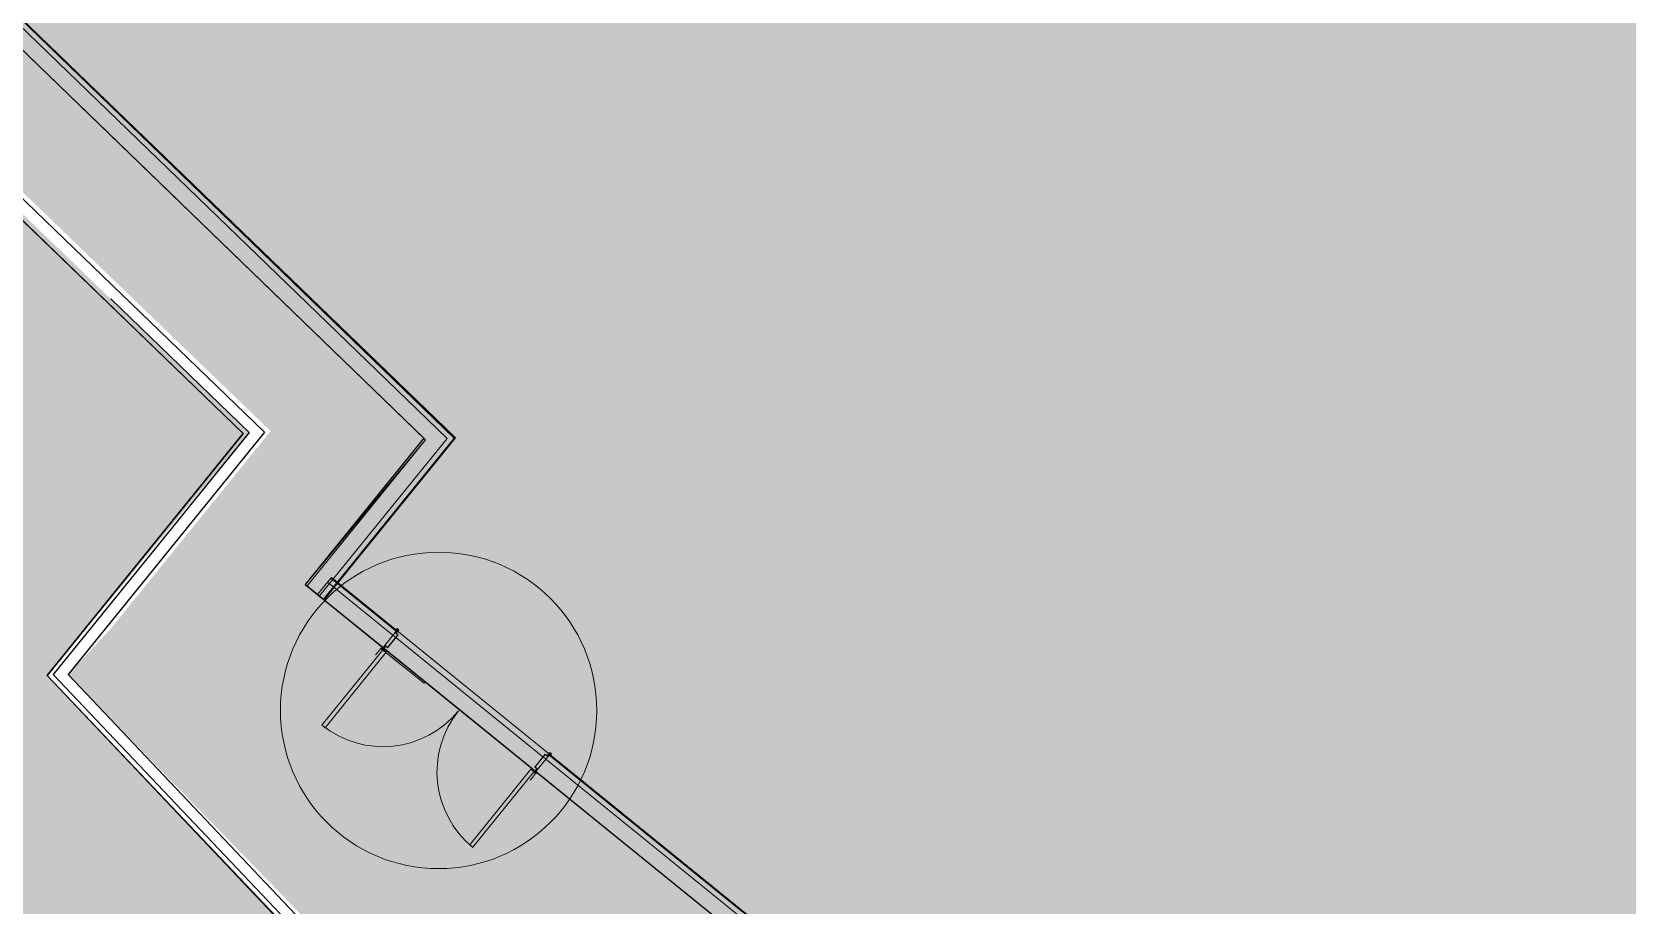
# Model space of a CAD drawing. Header units: metres. Extents: x 3 to 509016, y 4 to 6969473.
# Drawn here: x 507813.6 to 507828.73, y 6967138.28 to 6967146.56 of the extents above; entities that cross this region are included whole.
import ezdxf

# ---------------------------------------------------------------- set-up
doc = ezdxf.new("R2010")
doc.units = ezdxf.units.M
doc.linetypes.add('ISO-DASHED', pattern=[12, 8, -4])
doc.linetypes.add('ISO-DATUM', pattern=[30, 25, -5])
doc.layers.add('A-DOOR', color=252, linetype='Continuous', lineweight=5, plot=False)
doc.layers.add('S-GRID-IDEN', color=47, linetype='Continuous', lineweight=5, plot=False)
for name, color, linetype, lineweight in [('A-DOOR-FRAM', 252, 'Continuous', 5), ('A-FLOR', 252, 'Continuous', 5), ('A-WALL', 252, 'Continuous', 5), ('A-WALL-FNSH', 252, 'Continuous', 5)]:
    doc.layers.add(name, color=color, linetype=linetype, lineweight=lineweight)
doc.layers.add('C_HATCH_PR_BUILDING', color=7, linetype='Continuous', true_color=0xffffff)
doc.layers.add('HATCH_PAVEMENT_FOOTPATH', color=7, linetype='Continuous', true_color=0xffe8a3)
for name, color, linetype in [('CIV_BUILDING FOOTPRINT', 252, 'ISO-DATUM'), ('HATCH_PAVEMENT_CARPARK', 254, 'Continuous'), ('KRB_BACK', 252, 'Continuous'), ('KRB_INV BARRIER [TYPE 1]', 2, 'ISO-DASHED'), ('KRB_LIP', 252, 'Continuous'), ('STRINGS LIP', 60, 'Continuous'), ('XREF', 7, 'Continuous')]:
    doc.layers.add(name, color=color, linetype=linetype)

# ---------------------------------------------------------------- blocks, each defined once
blk = doc.blocks.new('XD_HATCH')
at = {"layer": 'C_HATCH_PR_BUILDING'}
h = blk.add_hatch(color=256, dxfattribs=at)
h.dxf.hatch_style = 1
h.paths.add_polyline_path([(507766.711, 6967255.442), (507736.522, 6967229.203), (507736.707, 6967228.989), (507736.687, 6967228.971), (507782.566, 6967176.226), (507795.661, 6967161.161), (507797.004, 6967162.328), (507817.315, 6967142.708), (507816.19, 6967141.318), (507902.111, 6967071.732), (507911.801, 6967083.72), (507919.918, 6967093.76), (507927.265, 6967102.833), (507888.211, 6967134.462), (507891.102, 6967138.268), (507841.624, 6967217.742), (507824.766, 6967203.095), (507829.311, 6967190.607), (507825.752, 6967187.514), (507795.494, 6967222.404)])
at = {"layer": 'HATCH_PAVEMENT_CARPARK'}
h = blk.add_hatch(color=256, dxfattribs=at)
h.dxf.hatch_style = 1
edge = h.paths.add_edge_path()
edge.add_arc((507820.003, 6967266.085), 90.985, 212.49045, 214.43315, ccw=False)
edge.add_line((507743.26, 6967217.211), (507739.398, 6967223.586))
edge.add_line((507739.398, 6967223.586), (507735.794, 6967229.354))
edge.add_arc((507741.735, 6967233.063), 7.004, 130.4092, 211.9744, ccw=False)
edge.add_line((507737.195, 6967238.395), (507750.654, 6967250.094))
edge.add_line((507750.654, 6967250.094), (507741.05, 6967244.042))
edge.add_line((507741.05, 6967244.042), (507736.887, 6967241.488))
edge.add_line((507736.887, 6967241.488), (507736.596, 6967241.375))
edge.add_line((507736.596, 6967241.375), (507734.55, 6967240.12))
edge.add_line((507734.55, 6967240.12), (507731.321, 6967238.12))
edge.add_line((507731.321, 6967238.12), (507725.641, 6967234.654))
edge.add_line((507725.641, 6967234.654), (507731.043, 6967225.636))
edge.add_line((507731.043, 6967225.636), (507734.314, 6967220.406))
edge.add_line((507734.314, 6967220.406), (507740.71, 6967210.555))
edge.add_arc((507792.018, 6967243.469), 60.957, 212.67978, 223.00419)
edge.add_line((507747.44, 6967201.893), (507760.817, 6967187.542))
edge.add_line((507760.817, 6967187.542), (507809.449, 6967136.334))
edge.add_line((507809.449, 6967136.334), (507818.102, 6967127.228))
edge.add_line((507818.102, 6967127.228), (507823.852, 6967121.378))
edge.add_line((507823.852, 6967121.378), (507824.492, 6967120.745))
edge.add_arc((508006.447, 6967303.151), 257.643, 225.07103, 227.49079)
edge.add_line((507832.355, 6967113.225), (507846.232, 6967101.068))
edge.add_line((507846.232, 6967101.068), (507853.401, 6967095.287))
edge.add_line((507853.401, 6967095.287), (507861.259, 6967089.103))
edge.add_line((507861.259, 6967089.103), (507875.892, 6967078.04))
edge.add_line((507875.892, 6967078.04), (507894.996, 6967066.105))
edge.add_line((507894.996, 6967066.105), (507898.306, 6967064.422))
edge.add_arc((507903.258, 6967076.442), 13, 247.607, 320.5781)
edge.add_line((507913.301, 6967068.186), (507923.209, 6967080.381))
edge.add_line((507923.209, 6967080.381), (507928.884, 6967087.367))
edge.add_line((507928.884, 6967087.367), (507934.503, 6967094.285))
edge.add_arc((507925.6, 6967101.304), 11.338, 321.7466, 356.9562)
edge.add_arc((507925.051, 6967101.301), 11.886, 357.1121, 390.6511)
edge.add_line((507935.276, 6967107.361), (507928.355, 6967118.419))
edge.add_arc((507932.593, 6967121.072), 5, 172.2504, 212.042, ccw=False)
edge.add_line((507927.638, 6967121.746), (507927.905, 6967123.707))
edge.add_line((507927.905, 6967123.707), (507927.905, 6967123.707))
edge.add_line((507927.905, 6967123.707), (507928.222, 6967126.036))
edge.add_line((507928.222, 6967126.036), (507922.15, 6967126.731))
edge.add_line((507922.15, 6967126.731), (507921.982, 6967124.77))
edge.add_line((507921.982, 6967124.77), (507922.008, 6967120.889))
edge.add_arc((507933.653, 6967120.754), 11.645, 179.3346, 190.5058)
edge.add_arc((507935.181, 6967121.115), 13.214, 190.8395, 200.6804)
edge.add_arc((507934.907, 6967121.234), 13.001, 201.5983, 211.6011)
edge.add_line((507923.833, 6967114.422), (507928.422, 6967107.084))
edge.add_arc((507919.474, 6967101.5), 10.548, 18.5241, 31.9651, ccw=False)
edge.add_line((507929.475, 6967104.851), (507929.787, 6967103.654))
edge.add_line((507929.787, 6967103.654), (507929.949, 6967102.428))
edge.add_arc((507919.973, 6967101.735), 10, -10.2075, 3.9733, ccw=False)
edge.add_arc((507921.309, 6967101.319), 8.612, 334.462, 350.9422, ccw=False)
edge.add_line((507929.08, 6967097.606), (507928.501, 6967096.513))
edge.add_line((507928.501, 6967096.513), (507927.791, 6967095.501))
edge.add_line((507927.791, 6967095.501), (507924.256, 6967091.166))
edge.add_line((507924.256, 6967091.166), (507918.568, 6967084.191))
edge.add_line((507918.568, 6967084.191), (507911.58, 6967075.614))
edge.add_line((507911.58, 6967075.614), (507910.645, 6967074.541))
edge.add_line((507910.645, 6967074.541), (507910.131, 6967074.048))
edge.add_line((507910.131, 6967074.048), (507909.863, 6967073.813))
edge.add_line((507909.863, 6967073.813), (507909.587, 6967073.587))
edge.add_line((507909.587, 6967073.587), (507909.304, 6967073.367))
edge.add_line((507909.304, 6967073.367), (507909.013, 6967073.157))
edge.add_line((507909.013, 6967073.157), (507908.416, 6967072.764))
edge.add_line((507908.416, 6967072.764), (507907.795, 6967072.408))
edge.add_line((507907.795, 6967072.408), (507907.154, 6967072.091))
edge.add_line((507907.154, 6967072.091), (507906.825, 6967071.948))
edge.add_line((507906.825, 6967071.948), (507906.493, 6967071.814))
edge.add_line((507906.493, 6967071.814), (507905.816, 6967071.577))
edge.add_line((507905.816, 6967071.577), (507905.127, 6967071.382))
edge.add_line((507905.127, 6967071.382), (507904.429, 6967071.208))
edge.add_line((507904.429, 6967071.208), (507903.012, 6967071.034))
edge.add_line((507903.012, 6967071.034), (507901.581, 6967071.056))
edge.add_line((507901.581, 6967071.056), (507900.489, 6967071.127))
edge.add_line((507900.489, 6967071.127), (507899.41, 6967071.292))
edge.add_line((507899.41, 6967071.292), (507898.989, 6967071.383))
edge.add_line((507898.989, 6967071.383), (507898.134, 6967071.614))
edge.add_line((507898.134, 6967071.614), (507897.297, 6967071.904))
edge.add_line((507897.297, 6967071.904), (507895.368, 6967072.947))
edge.add_line((507895.368, 6967072.947), (507879.298, 6967082.987))
edge.add_line((507879.298, 6967082.987), (507866.995, 6967092.289))
edge.add_line((507866.995, 6967092.289), (507856.54, 6967100.453))
edge.add_line((507856.54, 6967100.453), (507836.168, 6967117.777))
edge.add_line((507836.168, 6967117.777), (507828.863, 6967124.875))
edge.add_line((507828.863, 6967124.875), (507821.037, 6967132.845))
edge.add_line((507821.037, 6967132.845), (507813.741, 6967140.457))
edge.add_line((507813.741, 6967140.457), (507815.658, 6967142.761))
edge.add_line((507815.658, 6967142.761), (507797.065, 6967160.683))
edge.add_line((507797.065, 6967160.683), (507795.715, 6967159.508))
edge.add_line((507795.715, 6967159.508), (507754.472, 6967202.936))
edge.add_line((507754.472, 6967202.936), (507751.459, 6967206.268))
edge.add_arc((507819.868, 6967266.093), 90.877, 214.4857, 221.17028, ccw=False)
at = {"layer": 'HATCH_PAVEMENT_FOOTPATH'}
h = blk.add_hatch(color=256, dxfattribs=at)
h.dxf.hatch_style = 1
h.paths.add_polyline_path([(507816.19, 6967141.318), (507817.315, 6967142.708), (507797.004, 6967162.328), (507795.661, 6967161.161), (507782.566, 6967176.226), (507736.687, 6967228.971), (507736.707, 6967228.989), (507736.521, 6967229.201), (507736.245, 6967228.918), (507736.554, 6967228.404), (507736.811, 6967227.975), (507737.068, 6967227.546), (507737.326, 6967227.118), (507737.583, 6967226.689), (507737.846, 6967226.25), (507738.098, 6967225.832), (507738.355, 6967225.403), (507738.613, 6967224.974), (507738.87, 6967224.546), (507739.128, 6967224.117), (507739.435, 6967223.606), (507739.647, 6967223.266), (507739.913, 6967222.842), (507740.178, 6967222.419), (507740.444, 6967221.995), (507740.709, 6967221.571), (507740.974, 6967221.147), (507741.24, 6967220.723), (507741.411, 6967220.45), (507741.505, 6967220.3), (507741.77, 6967219.876), (507742.035, 6967219.452), (507742.301, 6967219.028), (507742.566, 6967218.604), (507742.831, 6967218.18), (507743.096, 6967217.756), (507743.387, 6967217.291), (507743.629, 6967216.913), (507743.901, 6967216.494), (507744.224, 6967216), (507744.45, 6967215.66), (507744.728, 6967215.246), (507745.084, 6967214.723), (507745.292, 6967214.422), (507745.577, 6967214.012), (507745.865, 6967213.604), (507746.155, 6967213.198), (507746.447, 6967212.793), (507746.741, 6967212.39), (507747.038, 6967211.989), (507747.337, 6967211.589), (507747.638, 6967211.19), (507747.941, 6967210.794), (507748.246, 6967210.399), (507748.554, 6967210.006), (507748.863, 6967209.614), (507749.175, 6967209.224), (507749.489, 6967208.836), (507749.805, 6967208.45), (507750.123, 6967208.065), (507750.444, 6967207.683), (507750.766, 6967207.301), (507751.091, 6967206.922), (507751.417, 6967206.545), (507751.571, 6967206.368), (507751.748, 6967206.173), (507752.418, 6967205.431), (507753.089, 6967204.689), (507753.759, 6967203.947), (507754.582, 6967203.038), (507755.112, 6967202.479), (507755.8, 6967201.754), (507756.489, 6967201.029), (507757.178, 6967200.304), (507757.866, 6967199.579), (507758.555, 6967198.854), (507758.732, 6967198.667), (507759.244, 6967198.129), (507759.932, 6967197.404), (507760.621, 6967196.679), (507761.31, 6967195.953), (507761.998, 6967195.228), (507762.687, 6967194.503), (507763.375, 6967193.778), (507764.064, 6967193.053), (507764.753, 6967192.328), (507765.276, 6967191.777), (507765.441, 6967191.603), (507766.13, 6967190.878), (507766.819, 6967190.153), (507767.507, 6967189.428), (507768.196, 6967188.702), (507768.885, 6967187.977), (507769.573, 6967187.252), (507770.262, 6967186.527), (507770.951, 6967185.802), (507771.639, 6967185.077), (507772.328, 6967184.352), (507773.016, 6967183.627), (507773.705, 6967182.902), (507774.394, 6967182.176), (507775.082, 6967181.451), (507775.771, 6967180.726), (507776.46, 6967180.001), (507777.148, 6967179.276), (507777.837, 6967178.551), (507778.526, 6967177.826), (507779.214, 6967177.101), (507779.903, 6967176.376), (507780.591, 6967175.651), (507781.28, 6967174.925), (507781.969, 6967174.2), (507782.657, 6967173.475), (507783.346, 6967172.75), (507784.035, 6967172.025), (507784.723, 6967171.3), (507785.412, 6967170.575), (507786.101, 6967169.85), (507786.789, 6967169.125), (507787.478, 6967168.399), (507788.166, 6967167.674), (507788.855, 6967166.949), (507789.544, 6967166.224), (507790.232, 6967165.499), (507790.921, 6967164.774), (507791.61, 6967164.049), (507792.298, 6967163.324), (507792.987, 6967162.599), (507793.676, 6967161.874), (507794.364, 6967161.148), (507795.053, 6967160.423), (507795.725, 6967159.716), (507796.281, 6967160.199), (507797.07, 6967160.886), (507797.235, 6967160.727), (507797.955, 6967160.033), (507798.675, 6967159.339), (507799.395, 6967158.645), (507800.115, 6967157.951), (507800.835, 6967157.257), (507801.555, 6967156.563), (507802.275, 6967155.869), (507802.995, 6967155.175), (507803.715, 6967154.481), (507804.435, 6967153.787), (507805.155, 6967153.093), (507805.875, 6967152.399), (507806.595, 6967151.705), (507807.315, 6967151.011), (507808.035, 6967150.317), (507808.755, 6967149.623), (507809.475, 6967148.929), (507810.195, 6967148.235), (507810.915, 6967147.541), (507811.635, 6967146.847), (507812.355, 6967146.153), (507813.074, 6967145.459), (507813.794, 6967144.765), (507814.514, 6967144.071), (507815.234, 6967143.377), (507815.861, 6967142.774), (507815.606, 6967142.459), (507814.977, 6967141.681), (507814.348, 6967140.904), (507813.941, 6967140.466), (507814.091, 6967140.308), (507816.88, 6967137.44), (507817.569, 6967136.715), (507818.257, 6967135.99), (507818.946, 6967135.265), (507819.635, 6967134.54), (507820.323, 6967133.815), (507821.145, 6967132.95), (507821.708, 6967132.376), (507822.409, 6967131.662), (507823.11, 6967130.949), (507823.81, 6967130.235), (507824.511, 6967129.521), (507825.211, 6967128.808), (507825.912, 6967128.094), (507826.613, 6967127.381), (507827.313, 6967126.667), (507828.014, 6967125.954), (507828.714, 6967125.24), (507828.968, 6967124.982), (507829.423, 6967124.54), (507830.14, 6967123.843), (507830.858, 6967123.146), (507831.575, 6967122.449), (507832.292, 6967121.752), (507833.009, 6967121.055), (507833.726, 6967120.358), (507834.444, 6967119.662), (507835.161, 6967118.965), (507835.878, 6967118.268), (507836.269, 6967117.888), (507836.608, 6967117.6), (507837.37, 6967116.952), (507838.132, 6967116.304), (507838.893, 6967115.656), (507839.655, 6967115.009), (507840.417, 6967114.361), (507841.179, 6967113.713), (507841.941, 6967113.065), (507842.702, 6967112.417), (507843.464, 6967111.77), (507844.226, 6967111.122), (507844.988, 6967110.474), (507845.75, 6967109.826), (507846.511, 6967109.178), (507847.273, 6967108.531), (507848.035, 6967107.883), (507848.797, 6967107.235), (507849.559, 6967106.587), (507850.32, 6967105.939), (507851.082, 6967105.291), (507851.844, 6967104.644), (507852.606, 6967103.996), (507853.368, 6967103.348), (507854.129, 6967102.7), (507854.891, 6967102.052), (507855.653, 6967101.405), (507856.415, 6967100.757), (507856.635, 6967100.57), (507857.19, 6967100.136), (507857.979, 6967099.52), (507858.767, 6967098.905), (507859.555, 6967098.289), (507860.343, 6967097.674), (507861.131, 6967097.058), (507861.919, 6967096.443), (507862.707, 6967095.827), (507863.496, 6967095.212), (507864.284, 6967094.596), (507865.072, 6967093.981), (507865.86, 6967093.365), (507866.648, 6967092.75), (507867.086, 6967092.408), (507867.439, 6967092.141), (507868.236, 6967091.538), (507869.034, 6967090.935), (507869.832, 6967090.332), (507870.629, 6967089.729), (507871.427, 6967089.126), (507872.225, 6967088.523), (507873.022, 6967087.92), (507873.82, 6967087.317), (507874.618, 6967086.714), (507875.416, 6967086.111), (507876.213, 6967085.508), (507877.011, 6967084.905), (507877.809, 6967084.301), (507878.606, 6967083.698), (507879.394, 6967083.104), (507880.242, 6967082.574), (507881.09, 6967082.045), (507881.938, 6967081.515), (507882.786, 6967080.985), (507883.634, 6967080.455), (507884.482, 6967079.925), (507885.331, 6967079.395), (507886.179, 6967078.865), (507887.027, 6967078.335), (507887.875, 6967077.806), (507888.723, 6967077.276), (507889.571, 6967076.746), (507890.419, 6967076.216), (507890.786, 6967075.987), (507891.267, 6967075.686), (507892.115, 6967075.156), (507892.963, 6967074.626), (507893.811, 6967074.097), (507894.659, 6967073.567), (507895.507, 6967073.037), (507895.932, 6967072.787), (507896.368, 6967072.553), (507896.812, 6967072.337), (507897.264, 6967072.139), (507897.724, 6967071.959), (507898.191, 6967071.798), (507898.393, 6967071.735), (507898.664, 6967071.655), (507899.143, 6967071.532), (507899.625, 6967071.428), (507900.112, 6967071.343), (507900.602, 6967071.277), (507901.094, 6967071.232), (507901.587, 6967071.206), (507902.081, 6967071.2), (507902.575, 6967071.213), (507903.067, 6967071.247), (507903.173, 6967071.258), (507902.299, 6967071.964), (507902.111, 6967071.732)])
blk = doc.blocks.new('25027_BNP_Skygate Play-Sheet - 000101 - SITE PLAN')
at = {"layer": 'A-DOOR'}
for p, q in [((-2355062, 4032179), (-2355100, 4032166)), ((-2355100, 4032166), (-2354800, 4031296)), ((-2354762, 4031309), (-2355062, 4032179)), ((-2356803, 4031579), (-2356766, 4031592)), ((-2356504, 4030709), (-2356803, 4031579)), ((-2356766, 4031592), (-2356466, 4030722)), ((-2354800, 4031296), (-2354762, 4031309)), ((-2356466, 4030722), (-2356504, 4030709))]:
    blk.add_line(p, q, dxfattribs=at)
for centre, start, end in [((-2354762, 4031309), 109.0004, 199.0004), ((-2356504, 4030709), 19.0004, 109.0004)]:
    blk.add_arc(centre, 920, start, end, dxfattribs=at)
at = {"layer": 'A-DOOR-FRAM'}
for p, q in [((-2354741, 4031316), (-2354760, 4031310)), ((-2354741, 4031316), (-2354760, 4031310)), ((-2354760, 4031310), (-2354747, 4031271)), ((-2354747, 4031271), (-2354760, 4031310)), ((-2354758, 4031308), (-2354743, 4031314)), ((-2354758, 4031308), (-2354743, 4031314)), ((-2354744, 4031270), (-2354758, 4031308)), ((-2354758, 4031308), (-2354744, 4031270)), ((-2354739, 4031304), (-2354752, 4031300)), ((-2354739, 4031304), (-2354752, 4031300)), ((-2354752, 4031300), (-2354751, 4031298)), ((-2354751, 4031298), (-2354752, 4031300)), ((-2354751, 4031298), (-2354737, 4031303)), ((-2354751, 4031298), (-2354737, 4031303)), ((-2354743, 4031314), (-2354739, 4031304)), ((-2354739, 4031304), (-2354743, 4031314)), ((-2354737, 4031303), (-2354741, 4031316)), ((-2354741, 4031316), (-2354737, 4031303)), ((-2354747, 4031271), (-2354771, 4031263)), ((-2354747, 4031271), (-2354771, 4031263)), ((-2354771, 4031263), (-2354720, 4031114)), ((-2354768, 4031261), (-2354744, 4031270)), ((-2354768, 4031261), (-2354744, 4031270)), ((-2354718, 4031117), (-2354768, 4031261)), ((-2354720, 4031114), (-2354696, 4031122)), ((-2354720, 4031114), (-2354696, 4031122)), ((-2354695, 4031125), (-2354718, 4031117)), ((-2354695, 4031125), (-2354718, 4031117)), ((-2354696, 4031122), (-2354683, 4031084)), ((-2354683, 4031084), (-2354696, 4031122)), ((-2354681, 4031086), (-2354695, 4031125)), ((-2354695, 4031125), (-2354681, 4031086)), ((-2354683, 4031084), (-2354664, 4031090)), ((-2354683, 4031084), (-2354664, 4031090)), ((-2354668, 4031103), (-2354682, 4031099)), ((-2354668, 4031103), (-2354682, 4031099)), ((-2354682, 4031097), (-2354669, 4031101)), ((-2354682, 4031097), (-2354669, 4031101)), ((-2354682, 4031099), (-2354682, 4031097)), ((-2354682, 4031097), (-2354682, 4031099)), ((-2354666, 4031091), (-2354681, 4031086)), ((-2354666, 4031091), (-2354681, 4031086)), ((-2354669, 4031101), (-2354666, 4031091)), ((-2354666, 4031091), (-2354669, 4031101)), ((-2354664, 4031090), (-2354668, 4031103)), ((-2354668, 4031103), (-2354664, 4031090)), ((-2356506, 4030709), (-2356525, 4030702)), ((-2356525, 4030702), (-2356506, 4030709)), ((-2356525, 4030702), (-2356520, 4030689)), ((-2356520, 4030689), (-2356525, 4030702)), ((-2356522, 4030701), (-2356507, 4030706)), ((-2356507, 4030706), (-2356522, 4030701)), ((-2356519, 4030691), (-2356522, 4030701)), ((-2356522, 4030701), (-2356519, 4030691)), ((-2356520, 4030689), (-2356506, 4030694)), ((-2356506, 4030694), (-2356520, 4030689)), ((-2356507, 4030696), (-2356519, 4030691)), ((-2356519, 4030691), (-2356507, 4030696)), ((-2356507, 4030706), (-2356494, 4030667)), ((-2356494, 4030667), (-2356507, 4030706)), ((-2356506, 4030694), (-2356507, 4030696)), ((-2356507, 4030696), (-2356506, 4030694)), ((-2356492, 4030670), (-2356506, 4030709)), ((-2356506, 4030709), (-2356492, 4030670)), ((-2356494, 4030667), (-2356470, 4030675)), ((-2356470, 4030675), (-2356494, 4030667)), ((-2356469, 4030678), (-2356492, 4030670)), ((-2356492, 4030670), (-2356469, 4030678)), ((-2356470, 4030675), (-2356420, 4030531)), ((-2356418, 4030530), (-2356469, 4030678)), ((-2356437, 4030494), (-2356451, 4030489)), ((-2356451, 4030489), (-2356437, 4030494)), ((-2356451, 4030489), (-2356447, 4030476)), ((-2356447, 4030476), (-2356451, 4030489)), ((-2356449, 4030488), (-2356437, 4030492)), ((-2356437, 4030492), (-2356449, 4030488)), ((-2356446, 4030479), (-2356449, 4030488)), ((-2356449, 4030488), (-2356446, 4030479)), ((-2356447, 4030476), (-2356428, 4030483)), ((-2356428, 4030483), (-2356447, 4030476)), ((-2356430, 4030484), (-2356446, 4030479)), ((-2356446, 4030479), (-2356430, 4030484)), ((-2356420, 4030531), (-2356444, 4030523)), ((-2356444, 4030523), (-2356420, 4030531)), ((-2356444, 4030523), (-2356430, 4030484)), ((-2356430, 4030484), (-2356444, 4030523)), ((-2356441, 4030521), (-2356418, 4030530)), ((-2356418, 4030530), (-2356441, 4030521)), ((-2356428, 4030483), (-2356441, 4030521)), ((-2356441, 4030521), (-2356428, 4030483)), ((-2356437, 4030492), (-2356437, 4030494)), ((-2356437, 4030494), (-2356437, 4030492))]:
    blk.add_line(p, q, dxfattribs=at)
at = {"layer": 'A-FLOR'}
for p, q in [((-2327267, 4037610), (-2352320, 4031349)), ((-2353282, 4034141), (-2363580, 4032046)), ((-2352540, 4031988), (-2353282, 4034141)), ((-2352320, 4031349), (-2352540, 4031988))]:
    blk.add_line(p, q, dxfattribs=at)
at = {"layer": 'A-FLOR', "flags": 128}
for points in [[(-2354743, 4031320), (-2354941, 4031251), (-2355139, 4031183), (-2355243, 4031147)], [(-2354768, 4031395), (-2354756, 4031359), (-2354743, 4031320)], [(-2356527, 4030709), (-2356539, 4030745), (-2356552, 4030781)]]:
    blk.add_lwpolyline(points, dxfattribs=at)
at = {"layer": 'A-WALL'}
for p, q in [((-2353418, 4029674), (-2337726, 4033585)), ((-2353386, 4029733), (-2337738, 4033633)), ((-2344246, 4032166), (-2353289, 4029912)), ((-2353869, 4031599), (-2354058, 4031534)), ((-2353849, 4031608), (-2353991, 4031559)), ((-2353289, 4029912), (-2353869, 4031599)), ((-2353289, 4029912), (-2353849, 4031608)), ((-2353991, 4031559), (-2354746, 4031299)), ((-2354058, 4031534), (-2353418, 4029674)), ((-2354011, 4031550), (-2353386, 4029733)), ((-2353925, 4031370), (-2353991, 4031559)), ((-2354746, 4031299), (-2363513, 4028280)), ((-2354746, 4031299), (-2354681, 4031110)), ((-2353942, 4031417), (-2354697, 4031157)), ((-2353925, 4031370), (-2354681, 4031110)), ((-2354730, 4031145), (-2356428, 4030561)), ((-2354697, 4031157), (-2354729, 4031146)), ((-2354678, 4031101), (-2356442, 4030494)), ((-2356445, 4030502), (-2356510, 4030691)), ((-2356461, 4030549), (-2370865, 4025590)), ((-2356430, 4030560), (-2356461, 4030549)), ((-2356445, 4030502), (-2370849, 4025542))]:
    blk.add_line(p, q, dxfattribs=at)
at = {"layer": 'A-WALL-FNSH'}
for p, q in [((-2353424, 4029663), (-2337723, 4033576)), ((-2354058, 4031534), (-2354067, 4031531)), ((-2354067, 4031531), (-2353424, 4029663)), ((-2354678, 4031101), (-2353922, 4031361)), ((-2353922, 4031361), (-2353925, 4031370)), ((-2354681, 4031110), (-2354678, 4031101)), ((-2370846, 4025534), (-2356442, 4030494)), ((-2356442, 4030494), (-2356445, 4030502))]:
    blk.add_line(p, q, dxfattribs=at)
at = {"layer": 'S-GRID-IDEN'}
blk.add_circle((-2355530, 4031167), 1500, dxfattribs=at)
blk = doc.blocks.new('XE_ARCH')
at = {"xscale": 0.001, "yscale": 0.001, "zscale": 0.001, "rotation": 121.996}
blk.add_blockref('25027_BNP_Skygate Play-Sheet - 000101 - SITE PLAN', (509988.126, 6971273.77), dxfattribs=at)
blk = doc.blocks.new('XD_DESIGN_1')
at = {"layer": 'CIV_BUILDING FOOTPRINT'}
blk.add_lwpolyline([(507766.713, 6967255.443), (507736.521, 6967229.201), (507795.661, 6967161.161), (507797.005, 6967162.329), (507817.315, 6967142.708), (507816.19, 6967141.319), (507902.111, 6967071.732), (507918.73, 6967092.373), (507927.226, 6967102.864), (507888.211, 6967134.463), (507891.284, 6967138.257), (507841.636, 6967217.752), (507824.767, 6967203.096), (507829.281, 6967190.691), (507825.699, 6967187.577), (507766.713, 6967255.443)], dxfattribs=at)
at = {"layer": 'KRB_BACK'}
blk.add_lwpolyline([(507750.752, 6967249.981), (507737.237, 6967238.233, 0.392592), (507736.258, 6967228.895), (507739.433, 6967223.608), (507741.411, 6967220.45), (507744.224, 6967216), (507745.08, 6967214.729), (507746.816, 6967212.288), (507750.525, 6967207.586), (507751.5, 6967206.449), (507754.582, 6967203.038), (507758.732, 6967198.667), (507761.052, 6967196.224), (507780.321, 6967175.909), (507795.675, 6967159.715), (507797.02, 6967160.885), (507815.803, 6967142.764), (507813.941, 6967140.466), (507821.903, 6967132.075), (507828.962, 6967124.907), (507836.209, 6967117.974), (507843.645, 6967111.274), (507851.269, 6967104.806), (507859.071, 6967098.556)], format="xyb", dxfattribs=at)
at = {"layer": 'KRB_LIP'}
blk.add_lwpolyline([(507750.654, 6967250.094), (507737.138, 6967238.346, 0.392048), (507736.13, 6967228.818), (507739.306, 6967223.529), (507744.961, 6967214.638), (507751.459, 6967206.268), (507754.472, 6967202.936), (507758.623, 6967198.564), (507765.167, 6967191.673), (507795.665, 6967159.508), (507797.015, 6967160.682), (507815.6, 6967142.752), (507813.741, 6967140.457), (507821.796, 6967131.971), (507828.856, 6967124.8), (507836.107, 6967117.864), (507843.547, 6967111.161), (507851.174, 6967104.69), (507858.979, 6967098.438)], format="xyb", dxfattribs=at)
at = {"layer": 'STRINGS LIP', "color": 60, "linetype": 'Continuous', "lineweight": -3}
blk.add_polyline3d([(507858.979, 6967098.438, 4.98), (507851.174, 6967104.69, 4.98), (507843.547, 6967111.161, 4.98), (507836.107, 6967117.864, 4.98), (507828.856, 6967124.8, 4.98), (507821.796, 6967131.971, 4.98), (507813.741, 6967140.457, 5), (507815.6, 6967142.752, 5.03), (507797.015, 6967160.682, 5.034), (507795.665, 6967159.508, 5.016), (507765.167, 6967191.673, 5.015)], dxfattribs=at)
blk = doc.blocks.new('XD_DESIGN_2')
at = {"layer": 'CIV_BUILDING FOOTPRINT'}
blk.add_lwpolyline([(507766.713, 6967255.443), (507736.521, 6967229.201), (507795.661, 6967161.161), (507797.005, 6967162.329), (507817.315, 6967142.708), (507816.19, 6967141.319), (507902.111, 6967071.732), (507918.73, 6967092.373), (507927.226, 6967102.864), (507888.211, 6967134.463), (507891.284, 6967138.257), (507841.636, 6967217.752), (507824.767, 6967203.096), (507829.281, 6967190.691), (507825.699, 6967187.577), (507766.713, 6967255.443)], dxfattribs=at)
at = {"layer": 'KRB_BACK'}
blk.add_lwpolyline([(507750.752, 6967249.981), (507737.237, 6967238.233, 0.392592), (507736.258, 6967228.895), (507739.433, 6967223.608), (507741.411, 6967220.45), (507744.224, 6967216), (507745.08, 6967214.729), (507746.816, 6967212.288), (507750.525, 6967207.586), (507751.5, 6967206.449), (507754.582, 6967203.038), (507758.732, 6967198.667), (507761.052, 6967196.224), (507780.321, 6967175.909), (507795.675, 6967159.715), (507797.02, 6967160.885), (507815.803, 6967142.764), (507813.941, 6967140.466), (507821.903, 6967132.075), (507828.962, 6967124.907), (507836.209, 6967117.974), (507843.645, 6967111.274), (507851.269, 6967104.806), (507859.071, 6967098.556)], format="xyb", dxfattribs=at)
at = {"layer": 'KRB_LIP'}
blk.add_lwpolyline([(507750.654, 6967250.094), (507737.138, 6967238.346, 0.392048), (507736.13, 6967228.818), (507739.306, 6967223.529), (507744.961, 6967214.638), (507751.459, 6967206.268), (507754.472, 6967202.936), (507758.623, 6967198.564), (507765.167, 6967191.673), (507795.665, 6967159.508), (507797.015, 6967160.682), (507815.6, 6967142.752), (507813.741, 6967140.457), (507821.796, 6967131.971), (507828.856, 6967124.8), (507836.107, 6967117.864), (507843.547, 6967111.161), (507851.174, 6967104.69), (507858.979, 6967098.438)], format="xyb", dxfattribs=at)
at = {"layer": 'STRINGS LIP', "color": 60, "linetype": 'Continuous', "lineweight": -3}
blk.add_polyline3d([(507858.979, 6967098.438, 4.98), (507851.174, 6967104.69, 4.98), (507843.547, 6967111.161, 4.98), (507836.107, 6967117.864, 4.98), (507828.856, 6967124.8, 4.98), (507821.796, 6967131.971, 4.98), (507813.741, 6967140.457, 5), (507815.6, 6967142.752, 5.03), (507797.015, 6967160.682, 5.034), (507795.665, 6967159.508, 5.016), (507765.167, 6967191.673, 5.015)], dxfattribs=at)

msp = doc.modelspace()

# ---------------------------------------------------------------- linework, layer by layer
msp.add_lwpolyline([(507766.713, 6967255.443), (507736.522, 6967229.203), (507795.661, 6967161.161), (507797.005, 6967162.329), (507817.315, 6967142.708), (507816.19, 6967141.319), (507902.084, 6967071.741), (507927.265, 6967102.832), (507888.211, 6967134.463), (507891.284, 6967138.257), (507841.636, 6967217.752), (507824.767, 6967203.096), (507829.281, 6967190.691), (507825.699, 6967187.577), (507766.713, 6967255.443)])
at = {"layer": 'KRB_INV BARRIER [TYPE 1]'}
msp.add_lwpolyline([(507752.091, 6967251.316), (507737.214, 6967238.373, 0.075867), (507735.823, 6967236.784, 0.075867), (507734.97, 6967234.852, 0.075867), (507734.732, 6967232.753, 0.075867), (507735.131, 6967230.679, 0.075867), (507736.13, 6967228.818), (507739.306, 6967223.529), (507743.26, 6967217.211, 0.008477), (507744.961, 6967214.638, 0.014585), (507748.088, 6967210.358, 0.014585), (507751.459, 6967206.268), (507754.472, 6967202.936), (507758.623, 6967198.564), (507765.167, 6967191.673), (507795.715, 6967159.508), (507797.065, 6967160.683), (507815.658, 6967142.761), (507813.8, 6967140.466), (507821.037, 6967132.845), (507828.863, 6967124.875), (507836.168, 6967117.777), (507856.54, 6967100.453)], format="xyb", dxfattribs=at)

# ---------------------------------------------------------------- block references
for name in ['XD_HATCH', 'XE_ARCH']:
    msp.add_blockref(name, (0, 0))
at = {"layer": 'XREF'}
for name in ['XD_HATCH', 'XE_ARCH']:
    msp.add_blockref(name, (0, 0), dxfattribs=at)

# ---------------------------------------------------------------- next in the draw order: block references
msp.add_blockref('XD_DESIGN_1', (0, 0))

# ---------------------------------------------------------------- next in the draw order: block references
msp.add_blockref('XD_DESIGN_2', (0, 0), dxfattribs=at)

doc.saveas('drawing.dxf')
